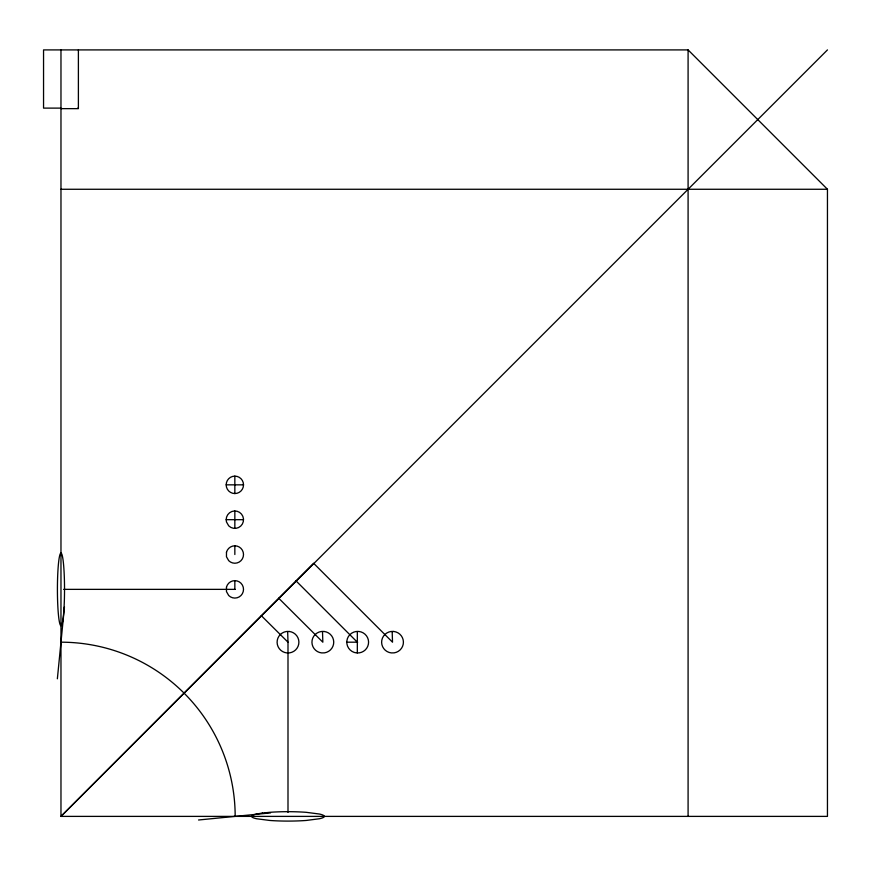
<?xml version="1.0" encoding="UTF-8"?>
<svg xmlns="http://www.w3.org/2000/svg" width="871" height="871" viewBox="0 0 871 871"><rect width="100%" height="100%" fill="white"/><g stroke="black" fill="none" stroke-linecap="round" stroke-linejoin="round"><path stroke-width="1.31" d="M357.328 652.902L357.339 631.486M57.366 678.803L64.454 606.837M827.45 49.908L60.97 816.388L827.45 816.388L827.45 189.268L688.09 49.908L43.55 49.908L43.55 108.113L60.97 108.113M198.555 819.992L270.522 812.904M243.51 484.842L226.177 484.842M77.791 108.113L78.39 108.113M60.97 108.646L78.39 108.646L78.39 49.908M60.97 189.268L827.45 189.268M226.177 519.682A8.71 8.666 -90 0 1 237.086 511.266A8.71 8.666 -90 0 1 242.356 524.037A8.71 8.666 -90 0 1 228.714 525.844L226.471 521.936L226.177 519.682L243.51 519.682M63.692 589.362L235.17 589.362M346.854 642.188L346.908 643.811A10.888 10.79 0 0 0 356.468 652.912L359.309 652.858A10.888 10.79 0 0 0 358.885 631.464L356.043 631.519A10.888 10.79 0 0 0 346.854 640.991L346.854 642.188L357.676 642.188M278.72 598.235L322.836 642.188L322.499 631.486M261.311 615.666L287.996 642.188L287.996 812.414M296.031 580.881L357.328 642.188M392.179 631.486L392.516 642.188L313.614 563.276L60.97 816.388L60.97 49.908M287.659 631.486L287.996 642.188M688.09 49.908L688.09 816.388M234.843 476.132A8.71 8.666 -90 0 0 227.342 489.197A8.71 8.666 -90 0 0 242.356 489.197A8.71 8.666 -90 0 0 234.843 476.132L234.843 493.552M234.843 510.972L234.843 528.392M234.843 545.812L234.843 554.522M234.843 580.652L234.843 589.362M60.97 642.188A174.2 174.2 0 0 1 235.17 816.388M226.471 552.268L226.471 556.776L228.714 560.684A8.71 8.666 -90 0 0 243.51 554.522L243.216 552.268A8.71 8.666 -90 0 0 226.471 552.268M226.471 587.108L226.471 591.616L228.714 595.524A8.71 8.666 -90 0 0 243.51 589.362L243.216 587.108A8.71 8.666 -90 0 0 226.471 587.108M262.291 813.057L256.52 814.037A35.776 4.671 0 0 0 256.52 818.74L269.825 820.46A36.615 4.78 0 0 0 306.167 820.46L319.472 818.74A35.776 4.671 0 0 0 319.472 814.037L306.167 812.316A36.615 4.78 0 0 0 269.825 812.316L262.291 813.057M289.205 631.464L286.363 631.519A10.888 10.79 0 0 0 286.788 652.912L289.629 652.858A10.888 10.79 0 0 0 289.205 631.464M324.045 631.464L321.203 631.519A10.888 10.79 0 0 0 321.628 652.912L324.469 652.858A10.888 10.79 0 0 0 324.045 631.464M393.725 631.464L390.883 631.519A10.888 10.79 0 0 0 391.308 652.912L394.149 652.858A10.888 10.79 0 0 0 393.725 631.464M63.997 608.404A36.266 3.549 -90 0 0 61.079 553.118A36.266 3.549 -90 0 0 57.845 606.564A36.266 3.549 -90 0 0 63.997 608.404"/></g></svg>
